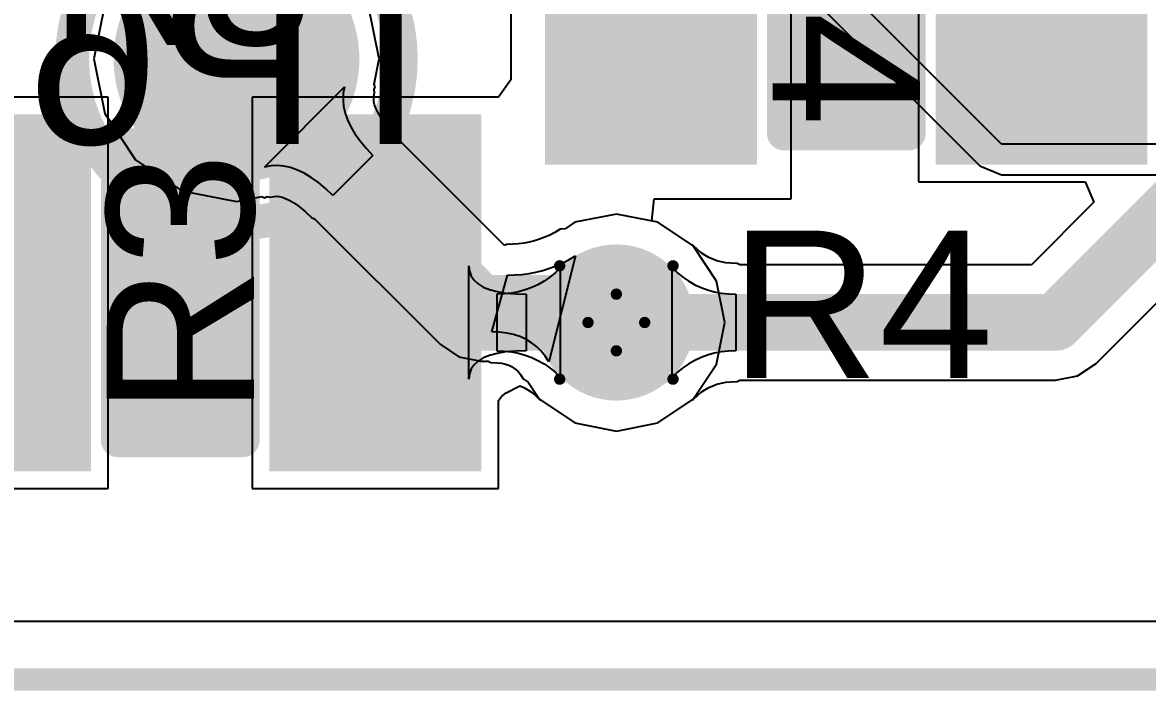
# Model space of a CAD drawing. Header units: inches. Extents: x 0.88 to 8.93, y 2.74 to 7.33.
# Drawn here: x 1.8422 to 2.0408, y 2.7586 to 2.8764 of the extents above; entities that cross this region are included whole.
import ezdxf

# ---------------------------------------------------------------- set-up
doc = ezdxf.new("R2010")
doc.units = ezdxf.units.IN
doc.header["$MEASUREMENT"] = 0
for name, color, linetype in [('Board', 56, 'Continuous'), ('Bottom Layer', 5, 'Continuous'), ('Bottom Overlay', 54, 'Continuous'), ('Bottom Paste', 16, 'Continuous'), ('Bottom Solder', 6, 'Continuous'), ('Drill Drawing', 1, 'Continuous'), ('Mechanical 12', 56, 'Continuous'), ('Top Layer', 1, 'Continuous'), ('Top Overlay', 2, 'Continuous'), ('Top Paste', 8, 'Continuous'), ('Top Solder', 216, 'Continuous'), ('Via Holes', 16, 'Continuous')]:
    doc.layers.add(name, color=color, linetype=linetype)
doc.styles.add('Arial', font='', dxfattribs={"height": 0.2})
doc.styles.get('Arial').set_extended_font_data('Arial')

# ---------------------------------------------------------------- blocks, each defined once
blk = doc.blocks.new('TP_B_1')
at = {"layer": 'Bottom Layer'}
h = blk.add_hatch(color=5, dxfattribs=at)
edge = h.paths.add_edge_path()
edge.add_arc((0, 0), 0.01969, 0, 360)
at = {"layer": 'Bottom Paste'}
h = blk.add_hatch(color=16, dxfattribs=at)
edge = h.paths.add_edge_path()
edge.add_arc((0, 0), 0.00169, 0, 360)
at = {"layer": 'Bottom Solder'}
h = blk.add_hatch(color=6, dxfattribs=at)
edge = h.paths.add_edge_path()
edge.add_arc((0, 0), 0.02168, 0, 360)
at = {"layer": 'Bottom Overlay'}
for points in [[(0.029, 0, 0.006, 0.006, 1), (-0.029, 0, 0.006, 0.006, 1)], [(-0.0305, 0, 0.003, 0.003, 1), (-0.0275, 0, 0.003, 0.003, 1)], [(0.0275, 0, 0.003, 0.003, 1), (0.0305, 0, 0.003, 0.003, 1)]]:
    blk.add_lwpolyline(points, format="xyseb", close=True, dxfattribs=at)
at = {"layer": 'Mechanical 12', "style": 'Arial', "text_generation_flag": 2}
blk.add_text('TP6', height=0.03, rotation=180, dxfattribs=at).set_placement((-0.03999, 0.015))
blk = doc.blocks.new('R0805_24')
at = {"layer": 'Top Layer'}
for points in [[(0.02953, 0.05118), (0.02953, 0.01772), (-0.02953, 0.01772), (-0.02953, 0.05118)], [(0.02953, -0.01772), (0.02953, -0.05118), (-0.02953, -0.05118), (-0.02953, -0.01772)]]:
    blk.add_hatch(color=1, dxfattribs=at).paths.add_polyline_path(points)
at = {"layer": 'Top Overlay'}
blk.add_hatch(color=2, dxfattribs=at).paths.add_polyline_path([(-0.026, -0.009), (0.026, -0.009), (0.026, 0.01), (-0.026, 0.01)])
at = {"layer": 'Top Paste'}
for points in [[(0.02953, 0.05118), (0.02953, 0.01772), (-0.02953, 0.01772), (-0.02953, 0.05118)], [(0.02953, -0.01772), (0.02953, -0.05118), (-0.02953, -0.05118), (-0.02953, -0.01772)]]:
    blk.add_hatch(color=8, dxfattribs=at).paths.add_polyline_path(points)
at = {"layer": 'Top Solder'}
for points in [[(0.0315, 0.05315), (0.0315, 0.01575), (-0.0315, 0.01575), (-0.0315, 0.05315)], [(0.0315, -0.01575), (0.0315, -0.05315), (-0.0315, -0.05315), (-0.0315, -0.01575)]]:
    blk.add_hatch(color=216, dxfattribs=at).paths.add_polyline_path(points)
at = {"layer": 'Top Overlay'}
for points in [[(-0.026, 0.011, 0.006, 0.006, 0), (0.026, 0.011, 0.006, 0.006, 0)], [(-0.026, -0.011, 0.006, 0.006, 0), (-0.026, 0.011, 0.006, 0.006, 0)], [(0.026, -0.011, 0.006, 0.006, 0), (0.026, 0.011, 0.006, 0.006, 0)], [(-0.026, -0.011, 0.006, 0.006, 0), (0.026, -0.011, 0.006, 0.006, 0)]]:
    blk.add_lwpolyline(points, format="xyseb", dxfattribs=at)
for points in [[(-0.0275, 0.011, 0.003, 0.003, 1), (-0.0245, 0.011, 0.003, 0.003, 1)], [(-0.0275, 0.011, 0.003, 0.003, 1), (-0.0245, 0.011, 0.003, 0.003, 1)], [(0.0245, 0.011, 0.003, 0.003, 1), (0.0275, 0.011, 0.003, 0.003, 1)], [(0.0245, 0.011, 0.003, 0.003, 1), (0.0275, 0.011, 0.003, 0.003, 1)], [(-0.0275, -0.011, 0.003, 0.003, 1), (-0.0245, -0.011, 0.003, 0.003, 1)], [(-0.0275, -0.011, 0.003, 0.003, 1), (-0.0245, -0.011, 0.003, 0.003, 1)], [(0.0245, -0.011, 0.003, 0.003, 1), (0.0275, -0.011, 0.003, 0.003, 1)], [(0.0245, -0.011, 0.003, 0.003, 1), (0.0275, -0.011, 0.003, 0.003, 1)]]:
    blk.add_lwpolyline(points, format="xyseb", close=True, dxfattribs=at)
at = {"layer": 'Mechanical 12', "style": 'Arial'}
blk.add_text('R4', height=0.026, dxfattribs=at).set_placement((-0.02166, -0.013))
blk = doc.blocks.new('R0805_25')
at = {"layer": 'Top Layer'}
for points in [[(0.02953, 0.05118), (0.02953, 0.01772), (-0.02953, 0.01772), (-0.02953, 0.05118)], [(0.02953, -0.01772), (0.02953, -0.05118), (-0.02953, -0.05118), (-0.02953, -0.01772)]]:
    blk.add_hatch(color=1, dxfattribs=at).paths.add_polyline_path(points)
at = {"layer": 'Top Overlay'}
blk.add_hatch(color=2, dxfattribs=at).paths.add_polyline_path([(-0.02598, -0.009), (0.02602, -0.009), (0.02602, 0.01), (-0.02598, 0.01)])
at = {"layer": 'Top Paste'}
for points in [[(0.02953, 0.05118), (0.02953, 0.01772), (-0.02953, 0.01772), (-0.02953, 0.05118)], [(0.02953, -0.01772), (0.02953, -0.05118), (-0.02953, -0.05118), (-0.02953, -0.01772)]]:
    blk.add_hatch(color=8, dxfattribs=at).paths.add_polyline_path(points)
at = {"layer": 'Top Solder'}
for points in [[(0.0315, 0.05315), (0.0315, 0.01575), (-0.0315, 0.01575), (-0.0315, 0.05315)], [(0.0315, -0.01575), (0.0315, -0.05315), (-0.0315, -0.05315), (-0.0315, -0.01575)]]:
    blk.add_hatch(color=216, dxfattribs=at).paths.add_polyline_path(points)
at = {"layer": 'Top Overlay'}
for points in [[(0.026, 0.011, 0.006, 0.006, 0), (-0.026, 0.011, 0.006, 0.006, 0)], [(-0.026, 0.011, 0.006, 0.006, 0), (-0.026, -0.011, 0.006, 0.006, 0)], [(0.026, 0.011, 0.006, 0.006, 0), (0.026, -0.011, 0.006, 0.006, 0)], [(0.026, -0.011, 0.006, 0.006, 0), (-0.026, -0.011, 0.006, 0.006, 0)]]:
    blk.add_lwpolyline(points, format="xyseb", dxfattribs=at)
for points in [[(-0.0275, 0.011, 0.003, 0.003, 1), (-0.0245, 0.011, 0.003, 0.003, 1)], [(-0.0275, 0.011, 0.003, 0.003, 1), (-0.0245, 0.011, 0.003, 0.003, 1)], [(0.0245, 0.011, 0.003, 0.003, 1), (0.0275, 0.011, 0.003, 0.003, 1)], [(0.0245, 0.011, 0.003, 0.003, 1), (0.0275, 0.011, 0.003, 0.003, 1)], [(-0.0275, -0.011, 0.003, 0.003, 1), (-0.0245, -0.011, 0.003, 0.003, 1)], [(-0.0275, -0.011, 0.003, 0.003, 1), (-0.0245, -0.011, 0.003, 0.003, 1)], [(0.0245, -0.011, 0.003, 0.003, 1), (0.0275, -0.011, 0.003, 0.003, 1)], [(0.0245, -0.011, 0.003, 0.003, 1), (0.0275, -0.011, 0.003, 0.003, 1)]]:
    blk.add_lwpolyline(points, format="xyseb", close=True, dxfattribs=at)
at = {"layer": 'Mechanical 12', "style": 'Arial'}
blk.add_text('R3', height=0.026, dxfattribs=at).set_placement((-0.02166, -0.013))

msp = doc.modelspace()

# ---------------------------------------------------------------- hatches: boundary and pattern name
at = {"layer": 'Bottom Layer'}
h = msp.add_hatch(color=5, dxfattribs=at)
edge = h.paths.add_edge_path()
edge.add_arc((1.94703, 2.82351), 0.01378, 0, 360)
at = {"layer": 'Top Layer'}
h = msp.add_hatch(color=1, dxfattribs=at)
edge = h.paths.add_edge_path()
edge.add_arc((1.94703, 2.82351), 0.01378, 0, 360)
at = {"layer": 'Via Holes'}
h = msp.add_hatch(color=7, dxfattribs=at)
edge = h.paths.add_edge_path()
edge.add_arc((1.94703, 2.82351), 0.00787, 0, 360)

# ---------------------------------------------------------------- linework, layer by layer
at = {"layer": 'Board'}
msp.add_lwpolyline([(1.08425, 2.76055, 0.00394, 0.00394, 0), (3.29411, 2.76055, 0.00394, 0.00394, 0)], format="xyseb", dxfattribs=at)
at = {"layer": 'Bottom Layer'}
for p, q in [((2.015, 2.855), (1.895, 2.975)), ((1.89276, 2.96959), (2.01117, 2.85117)), ((1.85675, 2.87963), (1.85483, 2.87)), ((1.90517, 2.87), (1.90325, 2.87963)), ((1.85483, 2.87), (1.85675, 2.86037)), ((1.90428, 2.86554), (1.90517, 2.87)), ((1.88492, 2.85094), (1.89906, 2.86508)), ((1.89906, 2.86508), (1.89885, 2.86395)), ((1.90427, 2.8646), (1.90447, 2.86508)), ((1.90438, 2.86409), (1.90427, 2.8646)), ((1.90447, 2.86508), (1.90428, 2.86554)), ((1.89885, 2.86395), (1.8988, 2.8628)), ((1.8988, 2.8628), (1.8989, 2.86163)), ((1.90422, 2.86292), (1.90424, 2.86333)), ((1.90426, 2.86247), (1.90422, 2.86292)), ((1.90424, 2.86333), (1.90438, 2.86409)), ((1.90438, 2.86194), (1.90426, 2.86247)), ((1.8989, 2.86163), (1.89917, 2.86045)), ((1.89917, 2.86045), (1.89959, 2.85925)), ((1.9046, 2.86132), (1.90438, 2.86194)), ((1.90494, 2.8606), (1.9046, 2.86132)), ((1.90543, 2.85977), (1.90494, 2.8606)), ((1.85675, 2.86037), (1.8622, 2.8522)), ((1.89959, 2.85925), (1.90017, 2.85803)), ((1.90609, 2.85886), (1.90543, 2.85977)), ((1.90691, 2.85788), (1.90609, 2.85886)), ((1.90017, 2.85803), (1.90091, 2.8568)), ((1.90091, 2.8568), (1.9018, 2.85555)), ((1.908, 2.85672), (1.90691, 2.85788)), ((1.90819, 2.85623), (1.908, 2.85672)), ((1.9018, 2.85555), (1.90286, 2.85428)), ((1.92731, 2.83711), (1.90819, 2.85623)), ((2.47028, 2.855), (2.015, 2.855)), ((1.90407, 2.853), (1.897, 2.84593)), ((1.90286, 2.85428), (1.90407, 2.853)), ((1.8622, 2.8522), (1.87037, 2.84675)), ((1.88605, 2.85115), (1.88492, 2.85094)), ((1.8872, 2.8512), (1.88605, 2.85115)), ((1.88837, 2.8511), (1.8872, 2.8512)), ((1.88955, 2.85083), (1.88837, 2.8511)), ((1.89075, 2.85041), (1.88955, 2.85083)), ((2.01117, 2.85117), (2.015, 2.84959)), ((1.89197, 2.84983), (1.89075, 2.85041)), ((1.8932, 2.84909), (1.89197, 2.84983)), ((1.89445, 2.8482), (1.8932, 2.84909)), ((2.015, 2.84959), (2.015, 2.84959)), ((2.015, 2.84959), (2.36028, 2.84959)), ((1.87037, 2.84675), (1.88, 2.84483)), ((1.89572, 2.84714), (1.89445, 2.8482)), ((1.897, 2.84593), (1.89572, 2.84714)), ((1.88, 2.84483), (1.88446, 2.84572)), ((1.88446, 2.84572), (1.88492, 2.84553)), ((1.88492, 2.84553), (1.8854, 2.84573)), ((1.8854, 2.84573), (1.88591, 2.84562)), ((1.88591, 2.84562), (1.88667, 2.84576)), ((1.88667, 2.84576), (1.88708, 2.84578)), ((1.88708, 2.84578), (1.88753, 2.84574)), ((1.88753, 2.84574), (1.88806, 2.84562)), ((1.88806, 2.84562), (1.88868, 2.8454)), ((1.88868, 2.8454), (1.8894, 2.84506)), ((1.8894, 2.84506), (1.89023, 2.84457)), ((1.89023, 2.84457), (1.89114, 2.84391)), ((1.89114, 2.84391), (1.89212, 2.84309)), ((1.89212, 2.84309), (1.89328, 2.842)), ((1.94703, 2.84265), (1.93971, 2.8412)), ((1.95436, 2.8412), (1.94703, 2.84265)), ((1.89328, 2.842), (1.89377, 2.84181)), ((1.89377, 2.84181), (1.91592, 2.81966)), ((1.93971, 2.8412), (1.93801, 2.84006)), ((1.96057, 2.83705), (1.95436, 2.8412)), ((1.93527, 2.83893), (1.93439, 2.83854)), ((1.93615, 2.83938), (1.93527, 2.83893)), ((1.93714, 2.83995), (1.93615, 2.83938)), ((1.93801, 2.84006), (1.93714, 2.83995)), ((1.92767, 2.83728), (1.92731, 2.83711)), ((1.92881, 2.83731), (1.92767, 2.83728)), ((1.92979, 2.83738), (1.92881, 2.83731)), ((1.93074, 2.83751), (1.92979, 2.83738)), ((1.93167, 2.83769), (1.93074, 2.83751)), ((1.93259, 2.83793), (1.93167, 2.83769)), ((1.93349, 2.83821), (1.93259, 2.83793)), ((1.93439, 2.83854), (1.93349, 2.83821)), ((1.96472, 2.83083), (1.96057, 2.83705)), ((1.93984, 2.83526), (1.93514, 2.81655)), ((1.93759, 2.83404), (1.93872, 2.83462)), ((1.93872, 2.83462), (1.93984, 2.83526)), ((1.93285, 2.83241), (1.93406, 2.83271)), ((1.93406, 2.83271), (1.93525, 2.83309)), ((1.93525, 2.83309), (1.93643, 2.83353)), ((1.93643, 2.83353), (1.93759, 2.83404)), ((1.92508, 2.82187), (1.92781, 2.83187)), ((1.92781, 2.83187), (1.9291, 2.8319)), ((1.9291, 2.8319), (1.93037, 2.832)), ((1.93037, 2.832), (1.93162, 2.83217)), ((1.93162, 2.83217), (1.93285, 2.83241)), ((1.96618, 2.82351), (1.96472, 2.83083)), ((1.96472, 2.81618), (1.96618, 2.82351)), ((1.92643, 2.82181), (1.92508, 2.82187)), ((1.92771, 2.82165), (1.92643, 2.82181)), ((1.92891, 2.82139), (1.92771, 2.82165)), ((1.93003, 2.82102), (1.92891, 2.82139)), ((1.93107, 2.82054), (1.93003, 2.82102)), ((1.91592, 2.81966), (1.91923, 2.81745)), ((1.93204, 2.81995), (1.93107, 2.82054)), ((1.93293, 2.81926), (1.93204, 2.81995)), ((1.93374, 2.81846), (1.93293, 2.81926)), ((1.91923, 2.81745), (1.92313, 2.81667)), ((1.93448, 2.81756), (1.93374, 2.81846)), ((1.93514, 2.81655), (1.93448, 2.81756)), ((1.92313, 2.81667), (1.92363, 2.81667)), ((1.92363, 2.81667), (1.92366, 2.81664)), ((1.92366, 2.81664), (1.92386, 2.81667)), ((1.92386, 2.81667), (1.92441, 2.81667)), ((1.92441, 2.81667), (1.92487, 2.81646)), ((1.92487, 2.81646), (1.92599, 2.81641)), ((1.92599, 2.81641), (1.92678, 2.81632)), ((1.92678, 2.81632), (1.92746, 2.81616)), ((1.92746, 2.81616), (1.92804, 2.81597)), ((1.92804, 2.81597), (1.92854, 2.81575)), ((1.92854, 2.81575), (1.92897, 2.81548)), ((1.92897, 2.81548), (1.92936, 2.81518)), ((1.92936, 2.81518), (1.92974, 2.81481)), ((1.92974, 2.81481), (1.9301, 2.81436)), ((1.96057, 2.80997), (1.96472, 2.81618)), ((1.9301, 2.81436), (1.93061, 2.81359)), ((1.93061, 2.81359), (1.93146, 2.81301)), ((1.93146, 2.81301), (1.93349, 2.80997)), ((1.93349, 2.80997), (1.93971, 2.80582)), ((1.95436, 2.80582), (1.96057, 2.80997)), ((1.93971, 2.80582), (1.94703, 2.80436)), ((1.94703, 2.80436), (1.95436, 2.80582)), ((3.28391, 2.77075), (1.09445, 2.77075))]:
    msp.add_line(p, q, dxfattribs=at)
for points in [[(1.88, 2.87, 0.01, 0.01, 0), (1.92313, 2.82687, 0.01, 0.01, 0)], [(1.92313, 2.82687, 0.01, 0.01, 0), (1.94367, 2.82687, 0.01, 0.01, 0)], [(1.94367, 2.82687, 0.01, 0.01, 0), (1.94703, 2.82351, 0.01, 0.01, 0)]]:
    msp.add_lwpolyline(points, format="xyseb", dxfattribs=at)
for points in [[(1.8775, 2.87, 0.005, 0.005, 1), (1.8825, 2.87, 0.005, 0.005, 1)], [(1.92063, 2.82687, 0.005, 0.005, 1), (1.92563, 2.82687, 0.005, 0.005, 1)], [(1.92063, 2.82687, 0.005, 0.005, 1), (1.92563, 2.82687, 0.005, 0.005, 1)], [(1.94117, 2.82687, 0.005, 0.005, 1), (1.94617, 2.82687, 0.005, 0.005, 1)], [(1.94117, 2.82687, 0.005, 0.005, 1), (1.94617, 2.82687, 0.005, 0.005, 1)], [(1.94453, 2.82351, 0.005, 0.005, 1), (1.94953, 2.82351, 0.005, 0.005, 1)]]:
    msp.add_lwpolyline(points, format="xyseb", close=True, dxfattribs=at)
at = {"layer": 'Drill Drawing'}
for points in [[(1.93703, 2.83351, 0.002, 0.002, 0), (1.94703, 2.82851, 0.002, 0.002, 0)], [(1.93703, 2.83351, 0.002, 0.002, 0), (1.94203, 2.82351, 0.002, 0.002, 0)], [(1.94703, 2.82851, 0.002, 0.002, 0), (1.95703, 2.83351, 0.002, 0.002, 0)], [(1.95203, 2.82351, 0.002, 0.002, 0), (1.95703, 2.83351, 0.002, 0.002, 0)], [(1.93703, 2.81351, 0.002, 0.002, 0), (1.94203, 2.82351, 0.002, 0.002, 0)], [(1.95203, 2.82351, 0.002, 0.002, 0), (1.95703, 2.81351, 0.002, 0.002, 0)], [(1.93703, 2.81351, 0.002, 0.002, 0), (1.94703, 2.81851, 0.002, 0.002, 0)], [(1.94703, 2.81851, 0.002, 0.002, 0), (1.95703, 2.81351, 0.002, 0.002, 0)]]:
    msp.add_lwpolyline(points, format="xyseb", dxfattribs=at)
for points in [[(1.93653, 2.83351, 0.001, 0.001, 1), (1.93753, 2.83351, 0.001, 0.001, 1)], [(1.93653, 2.83351, 0.001, 0.001, 1), (1.93753, 2.83351, 0.001, 0.001, 1)], [(1.95653, 2.83351, 0.001, 0.001, 1), (1.95753, 2.83351, 0.001, 0.001, 1)], [(1.95653, 2.83351, 0.001, 0.001, 1), (1.95753, 2.83351, 0.001, 0.001, 1)], [(1.94653, 2.82851, 0.001, 0.001, 1), (1.94753, 2.82851, 0.001, 0.001, 1)], [(1.94653, 2.82851, 0.001, 0.001, 1), (1.94753, 2.82851, 0.001, 0.001, 1)], [(1.94153, 2.82351, 0.001, 0.001, 1), (1.94253, 2.82351, 0.001, 0.001, 1)], [(1.94153, 2.82351, 0.001, 0.001, 1), (1.94253, 2.82351, 0.001, 0.001, 1)], [(1.95153, 2.82351, 0.001, 0.001, 1), (1.95253, 2.82351, 0.001, 0.001, 1)], [(1.95153, 2.82351, 0.001, 0.001, 1), (1.95253, 2.82351, 0.001, 0.001, 1)], [(1.94653, 2.81851, 0.001, 0.001, 1), (1.94753, 2.81851, 0.001, 0.001, 1)], [(1.94653, 2.81851, 0.001, 0.001, 1), (1.94753, 2.81851, 0.001, 0.001, 1)], [(1.93653, 2.81351, 0.001, 0.001, 1), (1.93753, 2.81351, 0.001, 0.001, 1)], [(1.93653, 2.81351, 0.001, 0.001, 1), (1.93753, 2.81351, 0.001, 0.001, 1)], [(1.95653, 2.81351, 0.001, 0.001, 1), (1.95753, 2.81351, 0.001, 0.001, 1)], [(1.95653, 2.81351, 0.001, 0.001, 1), (1.95753, 2.81351, 0.001, 0.001, 1)]]:
    msp.add_lwpolyline(points, format="xyseb", close=True, dxfattribs=at)
at = {"layer": 'Top Layer'}
for p, q in [((2.00032, 2.9174), (2.00032, 2.84835)), ((1.92842, 2.87887), (1.92842, 2.86631)), ((1.97788, 2.84535), (1.97788, 2.87887)), ((1.92842, 2.86631), (1.92626, 2.86327)), ((1.85736, 2.86327), (1.83419, 2.86327)), ((1.85736, 2.79421), (1.85736, 2.86327)), ((1.92448, 2.86327), (1.8828, 2.86327)), ((1.8828, 2.86327), (1.8828, 2.79421)), ((1.92626, 2.86327), (1.92448, 2.86327)), ((2.00032, 2.84835), (2.02977, 2.84835)), ((2.02977, 2.84835), (2.03128, 2.84471)), ((1.95329, 2.84141), (1.95368, 2.84535)), ((1.95368, 2.84535), (1.97788, 2.84535)), ((2.03128, 2.84471), (2.02027, 2.8337)), ((1.95436, 2.8412), (1.95329, 2.84141)), ((1.96042, 2.83715), (1.95436, 2.8412)), ((2.03171, 2.8163), (2.05699, 2.84158)), ((1.96059, 2.83708), (1.96042, 2.83715)), ((1.96138, 2.83634), (1.96059, 2.83708)), ((1.96202, 2.83582), (1.96138, 2.83634)), ((1.96267, 2.83538), (1.96202, 2.83582)), ((1.96334, 2.835), (1.96267, 2.83538)), ((1.96403, 2.83468), (1.96334, 2.835)), ((1.96476, 2.83441), (1.96403, 2.83468)), ((1.92102, 2.81351), (1.92102, 2.83351)), ((1.92102, 2.83351), (1.92112, 2.83256)), ((1.93719, 2.83315), (1.93626, 2.83227)), ((1.93719, 2.81386), (1.93719, 2.83315)), ((1.95687, 2.81386), (1.95687, 2.83315)), ((1.95687, 2.83315), (1.95781, 2.83227)), ((1.96552, 2.8342), (1.96476, 2.83441)), ((1.96634, 2.83405), (1.96552, 2.8342)), ((1.96721, 2.83395), (1.96634, 2.83405)), ((1.96833, 2.83392), (1.96721, 2.83395)), ((1.9688, 2.8337), (1.96833, 2.83392)), ((2.02027, 2.8337), (1.9688, 2.8337)), ((1.92112, 2.83256), (1.92142, 2.83171)), ((1.92142, 2.83171), (1.92193, 2.83096)), ((1.92193, 2.83096), (1.92264, 2.83031)), ((1.93427, 2.83078), (1.9332, 2.83018)), ((1.93528, 2.83148), (1.93427, 2.83078)), ((1.93626, 2.83227), (1.93528, 2.83148)), ((1.95781, 2.83227), (1.95878, 2.83148)), ((1.95878, 2.83148), (1.9598, 2.83078)), ((1.9598, 2.83078), (1.96086, 2.83018)), ((1.92264, 2.83031), (1.92355, 2.82976)), ((1.92355, 2.82976), (1.92466, 2.82931)), ((1.92466, 2.82931), (1.92598, 2.82896)), ((1.92598, 2.82896), (1.9275, 2.82871)), ((1.92852, 2.82869), (1.92725, 2.82855)), ((1.9275, 2.82871), (1.92922, 2.82856)), ((1.92976, 2.82892), (1.92852, 2.82869)), ((1.93095, 2.82925), (1.92976, 2.82892)), ((1.9321, 2.82967), (1.93095, 2.82925)), ((1.9332, 2.83018), (1.9321, 2.82967)), ((1.96086, 2.83018), (1.96197, 2.82967)), ((1.96197, 2.82967), (1.96312, 2.82925)), ((1.96312, 2.82925), (1.96431, 2.82892)), ((1.96431, 2.82892), (1.96554, 2.82869)), ((1.96554, 2.82869), (1.96682, 2.82855)), ((1.92725, 2.82855), (1.92593, 2.82851)), ((1.92593, 2.82851), (1.92593, 2.81851)), ((1.92922, 2.82856), (1.93114, 2.82851)), ((1.93114, 2.82851), (1.93114, 2.81851)), ((1.96682, 2.82855), (1.96814, 2.82851)), ((1.96814, 2.82851), (1.96814, 2.81851)), ((1.92355, 2.81726), (1.92264, 2.81671)), ((1.92466, 2.81771), (1.92355, 2.81726)), ((1.92598, 2.81806), (1.92466, 2.81771)), ((1.92593, 2.81851), (1.92725, 2.81846)), ((1.9275, 2.81831), (1.92598, 2.81806)), ((1.92725, 2.81846), (1.92852, 2.81832)), ((1.92922, 2.81846), (1.9275, 2.81831)), ((1.92852, 2.81832), (1.92976, 2.81809)), ((1.93114, 2.81851), (1.92922, 2.81846)), ((1.92976, 2.81809), (1.93095, 2.81776)), ((1.93095, 2.81776), (1.9321, 2.81735)), ((1.9321, 2.81735), (1.9332, 2.81683)), ((1.9332, 2.81683), (1.93427, 2.81623)), ((1.96086, 2.81683), (1.9598, 2.81623)), ((1.96197, 2.81735), (1.96086, 2.81683)), ((1.96312, 2.81776), (1.96197, 2.81735)), ((1.96431, 2.81809), (1.96312, 2.81776)), ((1.96554, 2.81832), (1.96431, 2.81809)), ((1.96682, 2.81846), (1.96554, 2.81832)), ((1.96814, 2.81851), (1.96682, 2.81846)), ((1.92142, 2.81531), (1.92112, 2.81446)), ((1.92193, 2.81606), (1.92142, 2.81531)), ((1.92264, 2.81671), (1.92193, 2.81606)), ((1.93427, 2.81623), (1.93528, 2.81553)), ((1.93528, 2.81553), (1.93626, 2.81474)), ((1.95878, 2.81553), (1.95781, 2.81474)), ((1.9598, 2.81623), (1.95878, 2.81553)), ((2.0284, 2.81409), (2.03171, 2.8163)), ((1.92112, 2.81446), (1.92102, 2.81351)), ((1.93626, 2.81474), (1.93719, 2.81386)), ((1.95781, 2.81474), (1.95687, 2.81386)), ((1.96476, 2.8126), (1.96552, 2.81281)), ((1.96552, 2.81281), (1.96634, 2.81296)), ((1.96634, 2.81296), (1.96721, 2.81306)), ((1.96721, 2.81306), (1.96833, 2.8131)), ((1.96833, 2.8131), (1.9688, 2.81331)), ((1.9688, 2.81331), (2.0245, 2.81331)), ((2.0245, 2.81331), (2.0284, 2.81409)), ((1.92679, 2.81044), (1.92759, 2.81112)), ((1.92759, 2.81112), (1.93003, 2.81234)), ((1.93003, 2.81234), (1.93073, 2.81202)), ((1.93073, 2.81202), (1.9314, 2.81164)), ((1.9314, 2.81164), (1.93205, 2.81119)), ((1.93205, 2.81119), (1.93269, 2.81067)), ((1.96138, 2.81067), (1.96202, 2.81119)), ((1.96202, 2.81119), (1.96267, 2.81164)), ((1.96267, 2.81164), (1.96334, 2.81202)), ((1.96334, 2.81202), (1.96403, 2.81234)), ((1.96403, 2.81234), (1.96476, 2.8126)), ((1.92626, 2.80972), (1.92679, 2.81044)), ((1.92626, 2.79421), (1.92626, 2.80972)), ((1.93269, 2.81067), (1.93347, 2.80993)), ((1.93347, 2.80993), (1.93365, 2.80986)), ((1.93365, 2.80986), (1.93971, 2.80582)), ((1.95436, 2.80582), (1.96042, 2.80986)), ((1.96042, 2.80986), (1.96059, 2.80993)), ((1.96059, 2.80993), (1.96138, 2.81067)), ((1.93971, 2.80582), (1.94703, 2.80436)), ((1.94703, 2.80436), (1.95436, 2.80582)), ((1.8139, 2.79421), (1.85736, 2.79421)), ((1.8828, 2.79421), (1.92626, 2.79421)), ((3.28391, 2.77075), (1.09445, 2.77075))]:
    msp.add_line(p, q, dxfattribs=at)
for points in [[(2.0245, 2.82351, 0.01, 0.01, 0), (2.04978, 2.84879, 0.01, 0.01, 0)], [(1.90453, 2.82874, 0.01, 0.01, 0), (1.90976, 2.82351, 0.01, 0.01, 0)], [(1.90976, 2.82351, 0.01, 0.01, 0), (2.0245, 2.82351, 0.01, 0.01, 0)]]:
    msp.add_lwpolyline(points, format="xyseb", dxfattribs=at)
for points in [[(1.90203, 2.82874, 0.005, 0.005, 1), (1.90703, 2.82874, 0.005, 0.005, 1)], [(1.90726, 2.82351, 0.005, 0.005, 1), (1.91226, 2.82351, 0.005, 0.005, 1)], [(1.90726, 2.82351, 0.005, 0.005, 1), (1.91226, 2.82351, 0.005, 0.005, 1)], [(2.022, 2.82351, 0.005, 0.005, 1), (2.027, 2.82351, 0.005, 0.005, 1)], [(2.022, 2.82351, 0.005, 0.005, 1), (2.027, 2.82351, 0.005, 0.005, 1)]]:
    msp.add_lwpolyline(points, format="xyseb", close=True, dxfattribs=at)

# ---------------------------------------------------------------- block references
for name, p, rotation in [('R0805_24', (1.9876, 2.88287), 270), ('TP_B_1', (1.88, 2.87), 180), ('R0805_25', (1.87008, 2.82874), 90)]:
    msp.add_blockref(name, p, dxfattribs=dict(rotation=rotation))

# ---------------------------------------------------------------- texts
at = {"layer": 'Top Overlay', "style": 'Arial'}
for s, p in [('R3', (1.84709, 2.87249)), ('R4', (1.96712, 2.81372))]:
    msp.add_text(s, height=0.026, dxfattribs=at).set_placement(p)

doc.saveas('drawing.dxf')
